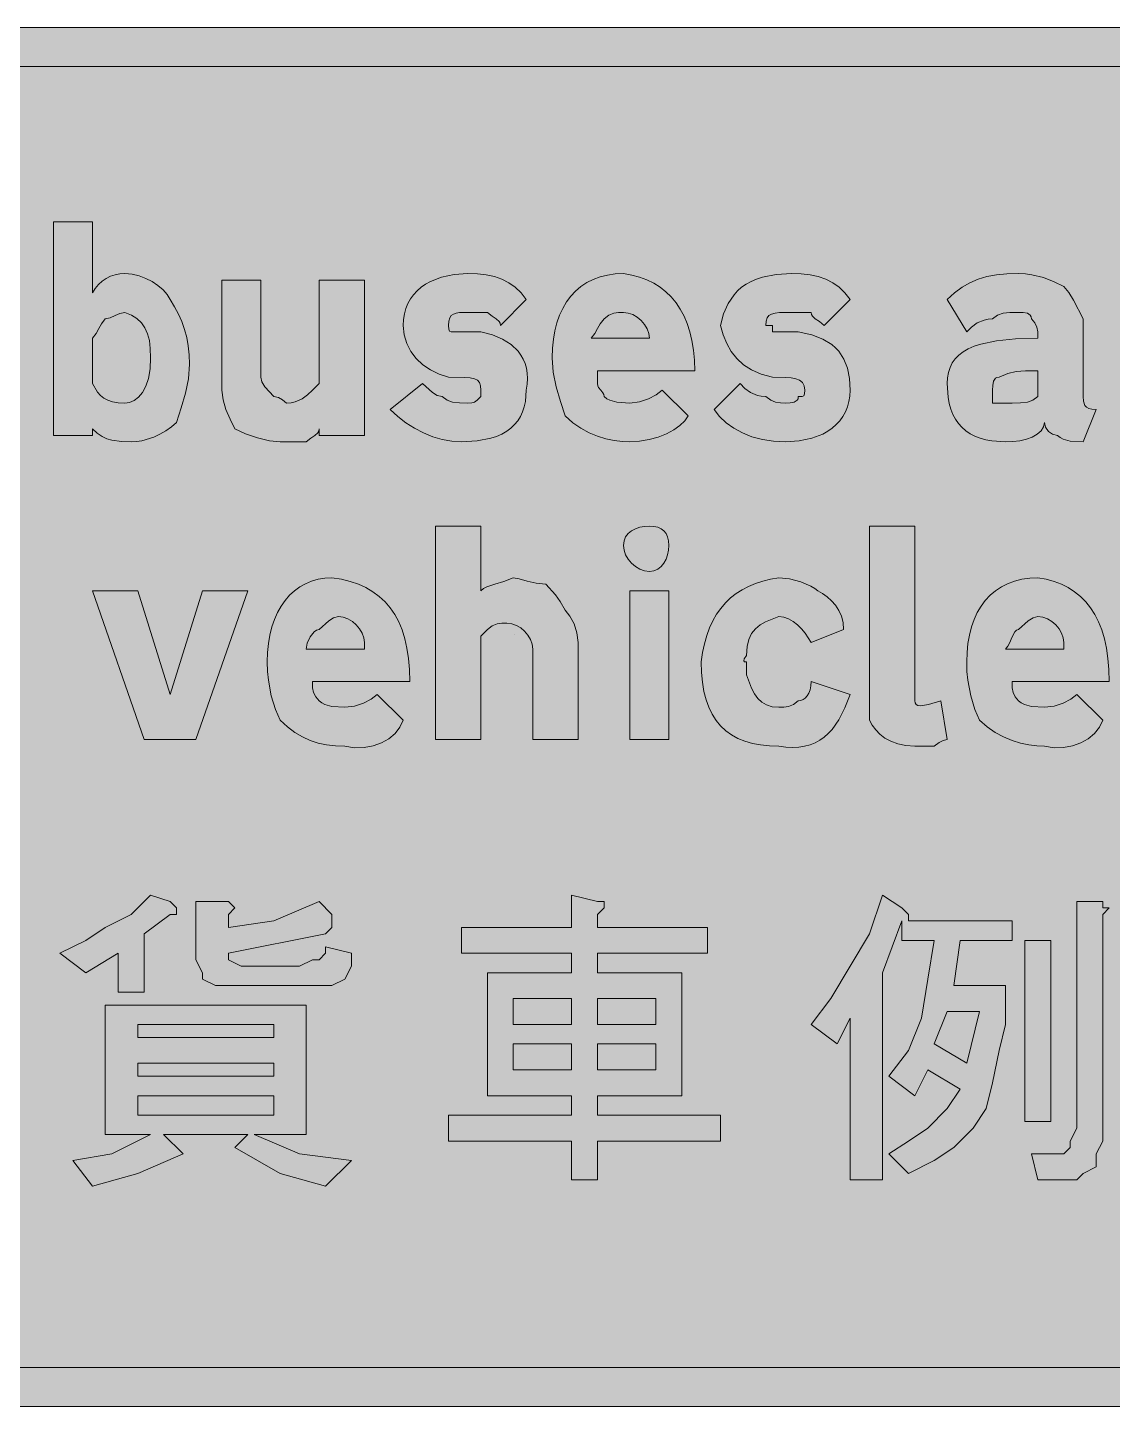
# Model space of a CAD drawing. Header units: metres. Extents: x 14 to 553, y 8 to 264.
# Drawn here: x 250.4 to 451.4, y 7.9 to 263.5 of the extents above; entities that cross this region are included whole.
import ezdxf

# ---------------------------------------------------------------- set-up
doc = ezdxf.new("R2010")
doc.units = ezdxf.units.M
for name, color, linetype, true_color in [('FILL_BLACK_000000', 7, 'Continuous', 0x000000), ('FILL_WHITE_FFFFFF', 7, 'Continuous', 0xffffff), ('STROKE_BLACK_000000', 7, 'Continuous', 0x000000)]:
    doc.layers.add(name, color=color, linetype=linetype, true_color=true_color)

msp = doc.modelspace()

# ---------------------------------------------------------------- hatches: boundary and pattern name
at = {"layer": 'FILL_BLACK_000000', "true_color": 0x000000}
h = msp.add_hatch(color=7, dxfattribs=at)
h.dxf.hatch_style = 1
h.paths.add_polyline_path([(539.76, 263.46), (541.09, 263.28), (542.4, 262.95), (543.66, 262.47), (544.87, 261.82), (546, 260.99), (547.06, 259.96), (548.01, 258.72), (549.25, 257.77), (550.28, 256.71), (551.11, 255.58), (551.76, 254.37), (552.24, 253.11), (552.57, 251.8), (552.75, 250.47), (552.81, 249.12), (552.81, 23.52), (552.75, 22.12), (552.57, 20.65), (552.24, 19.15), (551.76, 17.67), (551.11, 16.24), (550.28, 14.91), (549.25, 13.73), (548.01, 12.72), (547.06, 11.48), (546, 10.45), (544.87, 9.62), (543.66, 8.97), (542.4, 8.49), (541.09, 8.16), (539.76, 7.98), (538.41, 7.92), (29.61, 7.92), (28.21, 7.98), (26.74, 8.16), (25.24, 8.49), (23.76, 8.97), (22.33, 9.62), (21, 10.45), (19.82, 11.48), (18.81, 12.72), (17.57, 13.73), (16.54, 14.91), (15.71, 16.24), (15.06, 17.67), (14.58, 19.15), (14.25, 20.65), (14.07, 22.12), (14.01, 23.52), (14.01, 249.12), (14.07, 250.47), (14.25, 251.8), (14.58, 253.11), (15.06, 254.37), (15.71, 255.58), (16.54, 256.71), (17.57, 257.77), (18.81, 258.72), (19.82, 259.96), (21, 260.99), (22.33, 261.82), (23.76, 262.47), (25.24, 262.95), (26.74, 263.28), (28.21, 263.46), (29.61, 263.52), (538.41, 263.52), (539.76, 263.46)])
h.paths.add_polyline_path([(26.16, 255.57), (24.72, 254.8), (23.61, 253.92), (22.73, 252.83), (21.96, 251.52), (21.42, 250.21), (21.21, 249.12), (21.21, 23.52), (21.26, 22.67), (21.42, 21.91), (21.96, 20.52), (23.61, 17.52), (24.72, 16.64), (26.16, 15.87), (27.83, 15.33), (29.61, 15.12), (538.41, 15.12), (539.5, 15.33), (540.81, 15.87), (542.12, 16.64), (543.21, 17.52), (544.86, 20.52), (545.4, 21.91), (545.56, 22.67), (545.61, 23.52), (545.61, 249.12), (545.4, 250.21), (544.86, 251.52), (544.09, 252.83), (543.21, 253.92), (542.12, 254.8), (540.81, 255.57), (539.5, 256.11), (538.41, 256.32), (29.61, 256.32), (27.83, 256.11), (26.16, 255.57)], flags=16)
h = msp.add_hatch(color=7, dxfattribs=at)
h.dxf.hatch_style = 1
h.paths.add_polyline_path([(266.01, 187.02), (265.11, 187.31), (264.21, 187.73), (263.31, 188.33), (262.41, 189.12), (262.41, 187.92), (255.21, 187.92), (255.21, 227.52), (262.41, 227.52), (262.41, 214.32), (262.91, 215.16), (263.52, 215.89), (264.2, 216.51), (264.96, 217.02), (265.77, 217.41), (266.63, 217.69), (267.51, 217.86), (268.41, 217.92), (269.76, 217.81), (271.07, 217.51), (272.33, 217.03), (273.51, 216.42), (274.57, 215.69), (275.5, 214.88), (276.25, 214.02), (276.81, 213.12), (277.65, 211.77), (278.38, 210.4), (279, 209.01), (279.51, 207.57), (279.9, 206.08), (280.18, 204.51), (280.35, 202.87), (280.41, 201.12), (280.2, 198.42), (279.66, 195.72), (278.89, 193.02), (278.01, 190.32), (277.06, 189.48), (276.02, 188.74), (274.93, 188.13), (273.81, 187.62), (271.6, 186.94), (270.56, 186.78), (269.61, 186.72), (267.81, 186.76), (266.01, 187.02)])
h.paths.add_polyline_path([(270.17, 194.39), (270.98, 195), (271.71, 195.87), (272.32, 197.03), (272.8, 198.48), (273.1, 200.24), (273.21, 202.32), (273.15, 204.01), (272.97, 205.49), (272.64, 206.77), (272.16, 207.87), (271.51, 208.8), (270.68, 209.58), (269.65, 210.21), (268.41, 210.72), (267.51, 210.53), (266.61, 210.12), (265.71, 209.71), (264.81, 209.52), (264.1, 208.62), (263.61, 207.72), (263.12, 206.82), (262.41, 205.92), (262.41, 197.52), (263.35, 195.94), (263.89, 195.33), (264.51, 194.82), (265.25, 194.43), (266.12, 194.14), (267.17, 193.98), (268.41, 193.92), (269.31, 194.03), (270.17, 194.39)], flags=16)
h = msp.add_hatch(color=7, dxfattribs=at)
h.dxf.hatch_style = 1
h.paths.add_polyline_path([(342.64, 194.18), (342.42, 193.21), (342.12, 192.29), (341.72, 191.43), (341.23, 190.65), (340.64, 189.92), (339.96, 189.27), (339.18, 188.69), (338.3, 188.18), (337.32, 187.74), (336.23, 187.38), (333.74, 186.89), (330.81, 186.72), (329.01, 186.83), (327.23, 187.15), (325.47, 187.67), (323.76, 188.37), (322.1, 189.24), (320.52, 190.26), (319.01, 191.43), (317.61, 192.72), (323.61, 197.52), (325.41, 195.87), (326.31, 195.33), (327.21, 195.12), (328.13, 194.43), (329.16, 194.07), (330.42, 193.94), (332.01, 193.92), (332.72, 193.94), (333.21, 194.07), (333.7, 194.43), (334.41, 195.12), (334.41, 196.32), (334.35, 197.11), (334.15, 197.71), (333.78, 198.13), (333.21, 198.42), (332.42, 198.59), (331.37, 198.68), (328.41, 198.72), (326.67, 199.28), (325.07, 200.05), (323.64, 201.02), (322.41, 202.17), (321.4, 203.49), (320.65, 204.96), (320.17, 206.58), (320.01, 208.32), (320.07, 209.42), (320.23, 210.46), (320.5, 211.43), (320.87, 212.35), (321.34, 213.21), (321.91, 213.99), (322.57, 214.72), (323.31, 215.37), (324.14, 215.95), (325.05, 216.46), (327.1, 217.26), (329.43, 217.75), (332.01, 217.92), (333.75, 217.86), (335.38, 217.68), (336.9, 217.35), (338.31, 216.87), (339.6, 216.22), (340.78, 215.39), (341.85, 214.36), (342.81, 213.12), (338.01, 208.32), (337.96, 208.72), (337.8, 209.03), (337.26, 209.52), (336.49, 210.01), (335.61, 210.72), (332.01, 210.72), (330.43, 210.68), (329.82, 210.59), (329.31, 210.42), (328.92, 210.13), (328.63, 209.71), (328.47, 209.11), (328.41, 208.32), (328.43, 207.63), (328.56, 207.27), (328.92, 207.14), (329.61, 207.12), (334.41, 207.12), (336.54, 206.56), (338.42, 205.77), (340.02, 204.76), (341.31, 203.52), (341.83, 202.82), (342.26, 202.06), (342.6, 201.24), (342.85, 200.37), (342.99, 199.44), (343.04, 198.46), (342.98, 197.42), (342.81, 196.32), (342.64, 194.18)])
h = msp.add_hatch(color=7, dxfattribs=at)
h.dxf.hatch_style = 1
h.paths.add_polyline_path([(356.01, 197.52), (356.06, 197.12), (356.2, 196.81), (356.61, 196.32), (357.02, 195.83), (357.16, 195.52), (357.21, 195.12), (357.71, 194.72), (358.3, 194.43), (359.61, 194.07), (362.01, 193.92), (363.79, 194.13), (365.46, 194.67), (366.9, 195.44), (368.01, 196.32), (372.81, 191.52), (372.2, 190.62), (371.29, 189.76), (370.13, 188.95), (368.76, 188.22), (367.22, 187.61), (365.55, 187.13), (363.8, 186.83), (362.01, 186.72), (360.61, 186.78), (359.12, 186.96), (357.58, 187.29), (356.01, 187.77), (354.44, 188.42), (352.9, 189.25), (351.41, 190.28), (350.01, 191.52), (349.13, 194.22), (348.36, 196.92), (347.82, 199.62), (347.61, 202.32), (347.67, 204.08), (347.83, 205.75), (348.11, 207.32), (348.49, 208.81), (348.98, 210.19), (349.57, 211.47), (350.27, 212.65), (351.06, 213.72), (351.95, 214.68), (352.94, 215.52), (354.03, 216.24), (355.2, 216.83), (356.47, 217.3), (357.83, 217.64), (359.28, 217.85), (360.81, 217.92), (362.34, 217.64), (363.79, 217.24), (365.15, 216.74), (366.42, 216.12), (367.59, 215.39), (368.68, 214.54), (369.67, 213.59), (370.56, 212.52), (371.35, 211.34), (372.05, 210.04), (372.64, 208.64), (373.13, 207.12), (373.51, 205.49), (373.79, 203.74), (373.95, 201.89), (374.01, 199.92), (356.01, 199.92), (356.01, 197.52)])
h.paths.add_polyline_path([(365.5, 206.82), (365.2, 207.68), (364.72, 208.49), (364.11, 209.22), (363.38, 209.83), (362.57, 210.31), (361.71, 210.61), (360.81, 210.72), (359.91, 210.7), (359.01, 210.57), (358.11, 210.21), (357.21, 209.52), (356.5, 208.62), (356.01, 207.72), (355.52, 206.82), (354.81, 205.92), (365.61, 205.92), (365.5, 206.82)], flags=16)
h = msp.add_hatch(color=7, dxfattribs=at)
h.dxf.hatch_style = 1
h.paths.add_polyline_path([(402.75, 195.22), (402.59, 194.18), (402.32, 193.21), (401.95, 192.29), (401.48, 191.43), (400.91, 190.65), (400.25, 189.92), (399.51, 189.27), (398.68, 188.69), (397.77, 188.18), (395.72, 187.38), (393.39, 186.89), (390.81, 186.72), (388.62, 186.83), (386.55, 187.15), (384.63, 187.67), (382.86, 188.37), (381.26, 189.24), (379.84, 190.26), (378.62, 191.43), (377.61, 192.72), (382.41, 197.52), (383.33, 196.64), (384.36, 195.87), (385.62, 195.33), (386.36, 195.17), (387.21, 195.12), (388.11, 194.43), (389.01, 194.07), (389.91, 193.94), (390.81, 193.92), (391.69, 193.94), (392.46, 194.07), (393, 194.43), (393.16, 194.72), (393.21, 195.12), (393.9, 195.14), (394.26, 195.27), (394.39, 195.63), (394.41, 196.32), (394.3, 197.11), (393.98, 197.71), (393.46, 198.13), (392.76, 198.42), (391.89, 198.59), (390.87, 198.68), (388.41, 198.72), (386.32, 199.28), (384.55, 200.05), (383.05, 201.02), (381.81, 202.17), (380.79, 203.49), (379.97, 204.96), (379.32, 206.58), (378.81, 208.32), (379.38, 210.46), (380.2, 212.35), (381.3, 213.99), (381.96, 214.72), (382.71, 215.37), (383.54, 215.95), (384.46, 216.46), (385.47, 216.9), (386.57, 217.26), (389.08, 217.75), (392.01, 217.92), (393.75, 217.86), (395.38, 217.68), (396.9, 217.35), (398.31, 216.87), (399.6, 216.22), (400.78, 215.39), (401.85, 214.36), (402.81, 213.12), (398.01, 208.32), (397.13, 209.03), (396.36, 209.52), (395.82, 210.01), (395.66, 210.32), (395.61, 210.72), (392.01, 210.72), (389.74, 210.68), (388.91, 210.59), (388.26, 210.42), (387.78, 210.13), (387.45, 209.71), (387.27, 209.11), (387.21, 208.32), (388.41, 208.32), (388.41, 207.12), (393.21, 207.12), (395.69, 206.56), (397.75, 205.77), (399.41, 204.76), (400.1, 204.17), (400.71, 203.52), (401.67, 202.06), (402.32, 200.37), (402.69, 198.46), (402.81, 196.32), (402.75, 195.22)])
h = msp.add_hatch(color=7, dxfattribs=at)
h.dxf.hatch_style = 1
h.paths.add_polyline_path([(443.61, 186.87), (442.3, 187.23), (441.71, 187.52), (441.21, 187.92), (440.33, 188.13), (439.56, 188.67), (439.02, 189.44), (438.81, 190.32), (438.65, 189.48), (438.19, 188.74), (437.48, 188.13), (436.56, 187.62), (435.47, 187.23), (434.25, 186.94), (432.95, 186.78), (431.61, 186.72), (429.08, 186.89), (427.94, 187.1), (426.88, 187.39), (425.91, 187.77), (425.03, 188.24), (424.23, 188.79), (423.51, 189.42), (422.88, 190.14), (422.33, 190.94), (421.86, 191.82), (421.48, 192.79), (421.19, 193.85), (420.98, 194.99), (420.81, 197.52), (420.87, 198.6), (421.04, 199.6), (421.33, 200.52), (421.75, 201.36), (422.29, 202.13), (422.96, 202.81), (423.77, 203.43), (424.71, 203.97), (425.79, 204.44), (427.02, 204.84), (429.92, 205.45), (433.44, 205.81), (437.61, 205.92), (437.61, 207.12), (437.42, 208), (437.01, 208.77), (436.41, 209.52), (436.36, 209.92), (436.2, 210.21), (435.66, 210.57), (434.89, 210.7), (434.01, 210.72), (432.42, 210.7), (431.16, 210.57), (430.13, 210.21), (429.21, 209.52), (428.36, 209.47), (427.62, 209.31), (426.36, 208.77), (425.33, 208), (424.41, 207.12), (420.81, 213.12), (422.16, 214.36), (423.55, 215.39), (424.99, 216.22), (426.51, 216.87), (428.15, 217.35), (429.92, 217.68), (431.87, 217.86), (434.01, 217.92), (435.31, 217.87), (436.5, 217.71), (438.66, 217.17), (440.59, 216.4), (442.41, 215.52), (443.31, 214.41), (444.21, 212.97), (446.01, 209.52), (446.01, 195.12), (446.05, 194.24), (446.31, 193.47), (446.6, 193.16), (447.02, 192.93), (447.62, 192.77), (448.41, 192.72), (446.01, 186.72), (443.61, 186.87)])
h.paths.add_polyline_path([(432.81, 193.92), (434.4, 193.94), (435.66, 194.07), (436.69, 194.43), (437.61, 195.12), (437.61, 199.92), (435.3, 199.9), (433.56, 199.77), (432.04, 199.41), (430.41, 198.72), (430.01, 198.67), (429.72, 198.51), (429.36, 197.97), (429.23, 197.2), (429.21, 196.32), (429.21, 193.92), (432.81, 193.92)], flags=16)
h = msp.add_hatch(color=7, dxfattribs=at)
h.dxf.hatch_style = 1
h.paths.add_polyline_path([(312.81, 216.72), (312.81, 187.92), (304.41, 187.92), (304.41, 189.12), (304.36, 188.72), (304.2, 188.41), (303.66, 187.92), (302.89, 187.43), (302.01, 186.72), (297.21, 186.72), (295.22, 186.93), (293.01, 187.47), (290.8, 188.24), (288.81, 189.12), (287.93, 190.92), (287.16, 192.72), (286.62, 194.52), (286.41, 196.32), (286.41, 216.72), (293.61, 216.72), (293.61, 198.72), (293.82, 197.82), (294.36, 196.92), (296.01, 195.12), (296.89, 194.93), (297.66, 194.52), (298.41, 193.92), (299.26, 193.97), (300, 194.13), (301.26, 194.67), (302.29, 195.44), (303.21, 196.32), (304.41, 197.52), (304.41, 199.92), (304.41, 216.72), (312.81, 216.72)])
h = msp.add_hatch(color=7, dxfattribs=at)
h.dxf.hatch_style = 1
h.paths.add_polyline_path([(343.9, 149.22), (343.6, 150.08), (343.12, 150.89), (342.51, 151.62), (341.78, 152.23), (340.97, 152.71), (340.11, 153.01), (339.21, 153.12), (338.31, 153.1), (337.41, 152.97), (336.51, 152.61), (335.61, 151.92), (334.41, 150.72), (334.41, 148.32), (334.41, 131.52), (326.01, 131.52), (326.01, 171.12), (334.41, 171.12), (334.41, 159.12), (334.91, 159.52), (335.52, 159.83), (336.96, 160.32), (338.63, 160.81), (340.41, 161.52), (341.52, 161.33), (342.96, 160.92), (344.63, 160.51), (346.41, 160.32), (348.21, 158.37), (349.11, 157.11), (350.01, 155.52), (350.89, 154.41), (351.66, 152.97), (352.2, 151.3), (352.41, 149.52), (352.41, 131.52), (344.01, 131.52), (344.01, 148.32), (343.9, 149.22)])
h = msp.add_hatch(color=7, dxfattribs=at)
h.dxf.hatch_style = 1
h.paths.add_polyline_path([(369.15, 166.62), (368.99, 165.76), (368.7, 164.95), (368.31, 164.22), (367.8, 163.61), (367.18, 163.13), (366.45, 162.83), (365.61, 162.72), (364.71, 162.83), (363.85, 163.13), (363.04, 163.61), (362.31, 164.22), (361.7, 164.95), (361.22, 165.76), (360.92, 166.62), (360.81, 167.52), (360.92, 168.36), (361.22, 169.09), (361.7, 169.71), (362.31, 170.22), (363.04, 170.61), (363.85, 170.89), (364.71, 171.06), (365.61, 171.12), (366.45, 171.06), (367.18, 170.89), (367.8, 170.61), (368.31, 170.22), (368.7, 169.71), (368.99, 169.09), (369.15, 168.36), (369.21, 167.52), (369.15, 166.62)])
h = msp.add_hatch(color=7, dxfattribs=at)
h.dxf.hatch_style = 1
h.paths.add_polyline_path([(414.81, 139.92), (414.81, 138.72), (414.87, 138.33), (415.05, 138.04), (415.38, 137.88), (415.86, 137.82), (417.34, 138.04), (419.61, 138.72), (420.81, 131.52), (420.06, 131.37), (419.29, 131.01), (418.41, 130.32), (414.81, 130.32), (413.12, 130.43), (411.64, 130.73), (410.36, 131.21), (409.26, 131.82), (408.33, 132.55), (407.55, 133.36), (406.92, 134.22), (406.41, 135.12), (406.41, 136.32), (406.41, 137.52), (406.41, 171.12), (414.81, 171.12), (414.81, 139.92)])
h = msp.add_hatch(color=7, dxfattribs=at)
h.dxf.hatch_style = 1
h.paths.add_polyline_path([(303.21, 141.12), (303.4, 140.24), (303.81, 139.47), (304.41, 138.72), (304.91, 138.32), (305.5, 138.03), (306.81, 137.67), (309.21, 137.52), (310.99, 137.73), (312.66, 138.27), (314.1, 139.04), (315.21, 139.92), (320.01, 135.12), (319.4, 133.83), (318.49, 132.68), (317.33, 131.7), (315.96, 130.92), (314.42, 130.36), (312.75, 130.06), (311, 130.03), (309.21, 130.32), (307.46, 130.38), (305.82, 130.56), (304.25, 130.89), (302.76, 131.37), (301.32, 132.02), (299.93, 132.85), (298.56, 133.88), (297.21, 135.12), (296.33, 137.14), (295.56, 139.62), (295.02, 142.54), (294.86, 144.18), (294.81, 145.92), (294.87, 147.68), (295.03, 149.35), (295.3, 150.92), (295.67, 152.41), (296.14, 153.79), (296.71, 155.07), (297.37, 156.25), (298.11, 157.32), (298.94, 158.28), (299.85, 159.12), (300.84, 159.84), (301.9, 160.43), (303.03, 160.9), (304.23, 161.24), (305.49, 161.45), (306.81, 161.52), (308.55, 161.24), (310.18, 160.84), (311.7, 160.33), (313.11, 159.7), (314.4, 158.95), (315.58, 158.08), (316.65, 157.09), (317.61, 155.97), (318.45, 154.73), (319.18, 153.35), (319.8, 151.85), (320.31, 150.21), (320.7, 148.45), (320.98, 146.54), (321.15, 144.5), (321.21, 142.32), (303.21, 142.32), (303.21, 141.12)])
h.paths.add_polyline_path([(312.81, 149.52), (312.7, 150.42), (312.4, 151.28), (311.92, 152.09), (311.31, 152.82), (310.58, 153.43), (309.77, 153.91), (308.91, 154.21), (308.01, 154.32), (307.11, 154.11), (306.21, 153.57), (304.41, 151.92), (303.96, 151.81), (303.53, 151.53), (302.76, 150.57), (302.22, 149.39), (302.01, 148.32), (312.81, 148.32), (312.81, 149.52)], flags=16)
h = msp.add_hatch(color=7, dxfattribs=at)
h.dxf.hatch_style = 1
h.paths.add_polyline_path([(391.58, 161.31), (393.66, 160.77), (395.52, 160), (396.25, 159.57), (396.81, 159.12), (397.71, 158.61), (398.57, 157.99), (399.38, 157.26), (400.11, 156.42), (400.72, 155.46), (401.2, 154.39), (401.5, 153.21), (401.61, 151.92), (395.61, 149.52), (394.5, 151.28), (393.82, 152.09), (393.06, 152.82), (392.25, 153.43), (391.39, 153.91), (390.51, 154.21), (389.61, 154.32), (387.15, 153.36), (386.13, 152.78), (385.26, 152.07), (384.56, 151.19), (384.04, 150.1), (383.72, 148.76), (383.61, 147.12), (383.16, 146.52), (383.1, 146.11), (383.27, 145.97), (383.61, 145.92), (383.61, 143.52), (384.55, 141.06), (385.09, 140.04), (385.71, 139.17), (386.45, 138.47), (387.32, 137.95), (388.37, 137.63), (389.61, 137.52), (390.51, 137.54), (391.41, 137.67), (392.31, 138.03), (393.21, 138.72), (393.66, 138.78), (394.09, 138.94), (394.5, 139.23), (394.86, 139.62), (395.17, 140.13), (395.4, 140.74), (395.56, 141.48), (395.61, 142.32), (402.81, 139.92), (401.85, 137.39), (400.75, 135.21), (399.48, 133.4), (398.77, 132.64), (398.01, 131.97), (397.19, 131.4), (396.32, 130.93), (395.38, 130.56), (394.37, 130.3), (393.3, 130.14), (392.15, 130.09), (390.92, 130.15), (389.61, 130.32), (387.87, 130.38), (386.23, 130.55), (384.72, 130.83), (383.31, 131.24), (382.02, 131.76), (380.83, 132.41), (379.77, 133.18), (378.81, 134.07), (377.97, 135.09), (377.23, 136.24), (376.62, 137.52), (376.11, 138.93), (375.72, 140.47), (375.43, 142.15), (375.27, 143.97), (375.21, 145.92), (375.48, 147.66), (375.83, 149.3), (376.26, 150.82), (376.78, 152.24), (377.39, 153.55), (378.08, 154.76), (378.85, 155.86), (379.71, 156.87), (380.65, 157.78), (381.68, 158.59), (382.79, 159.3), (383.98, 159.93), (385.26, 160.46), (386.63, 160.9), (388.08, 161.25), (389.61, 161.52), (391.58, 161.31)])
h = msp.add_hatch(color=7, dxfattribs=at)
h.dxf.hatch_style = 1
h.paths.add_polyline_path([(432.81, 141.12), (433, 140.24), (433.41, 139.47), (434.01, 138.72), (434.51, 138.32), (435.1, 138.03), (436.41, 137.67), (438.81, 137.52), (440.59, 137.73), (442.26, 138.27), (443.7, 139.04), (444.81, 139.92), (449.61, 135.12), (449, 133.83), (448.09, 132.68), (446.93, 131.7), (445.56, 130.92), (444.02, 130.36), (442.35, 130.06), (440.6, 130.03), (438.81, 130.32), (437.41, 130.38), (435.92, 130.56), (434.38, 130.89), (432.81, 131.37), (431.24, 132.02), (429.7, 132.85), (428.21, 133.88), (426.81, 135.12), (425.93, 137.14), (425.16, 139.62), (424.62, 142.54), (424.46, 144.18), (424.41, 145.92), (424.47, 147.68), (424.63, 149.35), (424.91, 150.92), (425.29, 152.41), (425.78, 153.79), (426.37, 155.07), (427.07, 156.25), (427.86, 157.32), (428.75, 158.28), (429.74, 159.12), (430.83, 159.84), (432, 160.43), (433.27, 160.9), (434.63, 161.24), (436.08, 161.45), (437.61, 161.52), (439.14, 161.24), (440.59, 160.84), (441.95, 160.33), (443.22, 159.7), (444.39, 158.95), (445.48, 158.08), (446.47, 157.09), (447.36, 155.97), (448.15, 154.73), (448.85, 153.35), (449.44, 151.85), (449.93, 150.21), (450.31, 148.45), (450.59, 146.54), (450.75, 144.5), (450.81, 142.32), (432.81, 142.32), (432.81, 141.12)])
h.paths.add_polyline_path([(442.41, 149.52), (442.3, 150.42), (442, 151.28), (441.52, 152.09), (440.91, 152.82), (440.18, 153.43), (439.37, 153.91), (438.51, 154.21), (437.61, 154.32), (436.71, 154.11), (435.81, 153.57), (434.01, 151.92), (433.61, 151.81), (433.3, 151.53), (432.81, 150.57), (432.32, 149.39), (432.01, 148.82), (431.61, 148.32), (442.41, 148.32), (442.41, 149.52)], flags=16)
h = msp.add_hatch(color=7, dxfattribs=at)
h.dxf.hatch_style = 1
h.paths.add_polyline_path([(262.41, 159.12), (270.81, 159.12), (276.81, 139.92), (282.81, 159.12), (291.21, 159.12), (281.61, 131.52), (276.81, 131.52), (272.01, 131.52), (262.41, 159.12)])
h = msp.add_hatch(color=7, dxfattribs=at)
h.dxf.hatch_style = 1
h.paths.add_polyline_path([(362.01, 131.52), (362.01, 159.12), (369.21, 159.12), (369.21, 131.52), (362.01, 131.52)])
h = msp.add_hatch(color=7, dxfattribs=at)
h.dxf.hatch_style = 1
h.paths.add_polyline_path([(261.21, 94.32), (264.81, 96.72), (269.61, 99.12), (273.21, 102.72), (276.81, 101.52), (278.01, 100.32), (278.01, 99.12), (276.81, 99.12), (272.01, 95.52), (272.01, 84.72), (267.21, 84.72), (267.21, 91.92), (261.21, 88.32), (256.41, 91.92), (261.21, 94.32)])
h = msp.add_hatch(color=7, dxfattribs=at)
h.dxf.hatch_style = 1
h.paths.add_polyline_path([(357.21, 100.32), (356.01, 99.12), (356.01, 96.72), (376.41, 96.72), (376.41, 91.92), (356.01, 91.92), (356.01, 88.32), (371.61, 88.32), (371.61, 65.52), (356.01, 65.52), (356.01, 61.92), (378.81, 61.92), (378.81, 57.12), (356.01, 57.12), (356.01, 49.92), (351.21, 49.92), (351.21, 57.12), (328.41, 57.12), (328.41, 61.92), (351.21, 61.92), (351.21, 65.52), (335.61, 65.52), (335.61, 88.32), (351.21, 88.32), (351.21, 91.92), (330.81, 91.92), (330.81, 96.72), (351.21, 96.72), (351.21, 102.72), (356.01, 101.52), (357.21, 101.52), (357.21, 100.32)])
h.paths.add_polyline_path([(351.21, 78.72), (351.21, 83.52), (340.41, 83.52), (340.41, 78.72), (351.21, 78.72)], flags=16)
h.paths.add_polyline_path([(340.41, 70.32), (351.21, 70.32), (351.21, 75.12), (340.41, 75.12), (340.41, 70.32)], flags=16)
h.paths.add_polyline_path([(356.01, 83.52), (356.01, 78.72), (366.81, 78.72), (366.81, 83.52), (356.01, 83.52)], flags=16)
h.paths.add_polyline_path([(366.81, 75.12), (356.01, 75.12), (356.01, 70.32), (366.81, 70.32), (366.81, 75.12)], flags=16)
h = msp.add_hatch(color=7, dxfattribs=at)
h.dxf.hatch_style = 1
h.paths.add_polyline_path([(402.81, 89.52), (406.41, 95.52), (408.81, 102.72), (412.41, 100.32), (413.61, 99.12), (413.61, 97.92), (432.81, 97.92), (432.81, 94.32), (423.21, 94.32), (422.01, 85.92), (431.61, 85.92), (431.61, 78.72), (430.41, 73.92), (429.21, 67.92), (428.01, 63.12), (425.61, 59.52), (422.01, 55.92), (418.41, 53.52), (413.61, 51.12), (410.01, 54.72), (413.61, 57.12), (417.21, 59.52), (420.81, 63.12), (423.21, 66.72), (417.21, 70.32), (414.81, 65.52), (410.01, 69.12), (413.61, 73.92), (416.01, 79.92), (417.21, 87.12), (418.41, 94.32), (412.41, 94.32), (412.41, 97.92), (408.81, 88.32), (408.81, 49.92), (402.81, 49.92), (402.81, 79.92), (400.41, 75.12), (395.61, 78.72), (399.21, 83.52), (402.81, 89.52)])
h.paths.add_polyline_path([(424.41, 71.52), (426.81, 81.12), (420.81, 81.12), (418.41, 75.12), (424.41, 71.52)], flags=16)
h = msp.add_hatch(color=7, dxfattribs=at)
h.dxf.hatch_style = 1
h.paths.add_polyline_path([(285.21, 101.52), (287.61, 101.52), (288.81, 100.32), (287.61, 99.12), (287.61, 96.72), (296.01, 97.92), (304.41, 101.52), (306.81, 99.12), (306.81, 97.92), (306.81, 96.72), (305.61, 95.52), (287.61, 91.92), (287.61, 90.72), (290.01, 89.52), (300.81, 89.52), (303.21, 90.72), (304.41, 90.72), (305.61, 91.92), (305.61, 93.12), (310.41, 91.92), (310.41, 89.52), (309.21, 87.12), (306.81, 85.92), (304.41, 85.92), (287.61, 85.92), (285.21, 85.92), (282.81, 87.12), (282.81, 88.32), (281.61, 90.72), (281.61, 101.52), (285.21, 101.52)])
h = msp.add_hatch(color=7, dxfattribs=at)
h.dxf.hatch_style = 1
h.paths.add_polyline_path([(449.61, 101.52), (449.61, 100.32), (450.81, 100.32), (449.61, 99.12), (449.61, 57.12), (448.41, 54.72), (448.41, 52.32), (446.01, 51.12), (444.81, 49.92), (437.61, 49.92), (436.41, 54.72), (441.21, 54.72), (442.41, 54.72), (443.61, 55.92), (443.61, 57.12), (444.81, 59.52), (444.81, 101.52), (449.61, 101.52)])
h = msp.add_hatch(color=7, dxfattribs=at)
h.dxf.hatch_style = 1
h.paths.add_polyline_path([(440.01, 94.32), (440.01, 93.12), (440.01, 91.92), (440.01, 60.72), (435.21, 60.72), (435.21, 94.32), (440.01, 94.32)])
h = msp.add_hatch(color=7, dxfattribs=at)
h.dxf.hatch_style = 1
h.paths.add_polyline_path([(300.81, 54.72), (310.41, 53.52), (305.61, 48.72), (297.21, 51.12), (288.81, 55.92), (291.21, 58.32), (275.61, 58.32), (279.21, 54.72), (270.81, 51.12), (262.41, 48.72), (258.81, 53.52), (266.01, 54.72), (273.21, 58.32), (264.81, 58.32), (264.81, 82.32), (302.01, 82.32), (302.01, 58.32), (292.41, 58.32), (300.81, 54.72)])
h.paths.add_polyline_path([(270.81, 76.32), (296.01, 76.32), (296.01, 78.72), (270.81, 78.72), (270.81, 76.32)], flags=16)
h.paths.add_polyline_path([(270.81, 65.52), (270.81, 61.92), (296.01, 61.92), (296.01, 65.52), (270.81, 65.52)], flags=16)
h.paths.add_polyline_path([(296.01, 71.52), (270.81, 71.52), (270.81, 69.12), (296.01, 69.12), (296.01, 71.52)], flags=16)
at = {"layer": 'FILL_WHITE_FFFFFF', "true_color": 0xffffff}
h = msp.add_hatch(color=7, dxfattribs=at)
h.dxf.hatch_style = 1
h.paths.add_polyline_path([(538.41, 256.32), (539.5, 256.11), (540.81, 255.57), (542.12, 254.8), (543.21, 253.92), (544.09, 252.83), (544.86, 251.52), (545.4, 250.21), (545.61, 249.12), (545.61, 23.52), (545.56, 22.67), (545.4, 21.91), (544.86, 20.52), (543.21, 17.52), (542.12, 16.64), (540.81, 15.87), (539.5, 15.33), (538.41, 15.12), (29.61, 15.12), (27.83, 15.33), (26.16, 15.87), (24.72, 16.64), (23.61, 17.52), (21.96, 20.52), (21.42, 21.91), (21.26, 22.67), (21.21, 23.52), (21.21, 249.12), (21.42, 250.21), (21.96, 251.52), (22.73, 252.83), (23.61, 253.92), (24.72, 254.8), (26.16, 255.57), (27.83, 256.11), (29.61, 256.32), (538.41, 256.32)])

# ---------------------------------------------------------------- linework, layer by layer
at = {"layer": 'FILL_BLACK_000000', "lineweight": 0, "true_color": 0x000000}
for points in [[(29.61, 263.52), (538.41, 263.52)], [(29.61, 15.12), (538.41, 15.12), (539.5, 15.33), (540.81, 15.87), (542.12, 16.64), (543.21, 17.52), (544.86, 20.52), (545.4, 21.91), (545.56, 22.67), (545.61, 23.52), (545.61, 249.12), (545.4, 250.21), (544.86, 251.52), (544.09, 252.83), (543.21, 253.92), (542.12, 254.8), (540.81, 255.57), (539.5, 256.11), (538.41, 256.32), (29.61, 256.32)], [(538.41, 7.92), (29.61, 7.92)]]:
    msp.add_lwpolyline(points, dxfattribs=at)
for points in [[(266.01, 187.02), (265.11, 187.31), (264.21, 187.73), (263.31, 188.33), (262.41, 189.12), (262.41, 187.92), (255.21, 187.92), (255.21, 227.52), (262.41, 227.52), (262.41, 214.32), (262.91, 215.16), (263.52, 215.89), (264.2, 216.51), (264.96, 217.02), (265.77, 217.41), (266.63, 217.69), (267.51, 217.86), (268.41, 217.92), (269.76, 217.81), (271.07, 217.51), (272.33, 217.03), (273.51, 216.42), (274.57, 215.69), (275.5, 214.88), (276.25, 214.02), (276.81, 213.12), (277.65, 211.77), (278.38, 210.4), (279, 209.01), (279.51, 207.57), (279.9, 206.08), (280.18, 204.51), (280.35, 202.87), (280.41, 201.12), (280.2, 198.42), (279.66, 195.72), (278.89, 193.02), (278.01, 190.32), (277.06, 189.48), (276.02, 188.74), (274.93, 188.13), (273.81, 187.62), (271.6, 186.94), (270.56, 186.78), (269.61, 186.72), (267.81, 186.76)], [(342.64, 194.18), (342.42, 193.21), (342.12, 192.29), (341.72, 191.43), (341.23, 190.65), (340.64, 189.92), (339.96, 189.27), (339.18, 188.69), (338.3, 188.18), (337.32, 187.74), (336.23, 187.38), (333.74, 186.89), (330.81, 186.72), (329.01, 186.83), (327.23, 187.15), (325.47, 187.67), (323.76, 188.37), (322.1, 189.24), (320.52, 190.26), (319.01, 191.43), (317.61, 192.72), (323.61, 197.52), (325.41, 195.87), (326.31, 195.33), (327.21, 195.12), (328.13, 194.43), (329.16, 194.07), (330.42, 193.94), (332.01, 193.92), (332.72, 193.94), (333.21, 194.07), (333.7, 194.43), (334.41, 195.12), (334.41, 196.32), (334.35, 197.11), (334.15, 197.71), (333.78, 198.13), (333.21, 198.42), (332.42, 198.59), (331.37, 198.68), (328.41, 198.72), (326.67, 199.28), (325.07, 200.05), (323.64, 201.02), (322.41, 202.17), (321.4, 203.49), (320.65, 204.96), (320.17, 206.58), (320.01, 208.32), (320.07, 209.42), (320.23, 210.46), (320.5, 211.43), (320.87, 212.35), (321.34, 213.21), (321.91, 213.99), (322.57, 214.72), (323.31, 215.37), (324.14, 215.95), (325.05, 216.46), (327.1, 217.26), (329.43, 217.75), (332.01, 217.92), (333.75, 217.86), (335.38, 217.68), (336.9, 217.35), (338.31, 216.87), (339.6, 216.22), (340.78, 215.39), (341.85, 214.36), (342.81, 213.12), (338.01, 208.32), (337.96, 208.72), (337.8, 209.03), (337.26, 209.52), (336.49, 210.01), (335.61, 210.72), (332.01, 210.72), (330.43, 210.68), (329.82, 210.59), (329.31, 210.42), (328.92, 210.13), (328.63, 209.71), (328.47, 209.11), (328.41, 208.32), (328.43, 207.63), (328.56, 207.27), (328.92, 207.14), (329.61, 207.12), (334.41, 207.12), (336.54, 206.56), (338.42, 205.77), (340.02, 204.76), (341.31, 203.52), (341.83, 202.82), (342.26, 202.06), (342.6, 201.24), (342.85, 200.37), (342.99, 199.44), (343.04, 198.46), (342.98, 197.42), (342.81, 196.32)], [(356.01, 197.52), (356.06, 197.12), (356.2, 196.81), (356.61, 196.32), (357.02, 195.83), (357.16, 195.52), (357.21, 195.12), (357.71, 194.72), (358.3, 194.43), (359.61, 194.07), (362.01, 193.92), (363.79, 194.13), (365.46, 194.67), (366.9, 195.44), (368.01, 196.32), (372.81, 191.52), (372.2, 190.62), (371.29, 189.76), (370.13, 188.95), (368.76, 188.22), (367.22, 187.61), (365.55, 187.13), (363.8, 186.83), (362.01, 186.72), (360.61, 186.78), (359.12, 186.96), (357.58, 187.29), (356.01, 187.77), (354.44, 188.42), (352.9, 189.25), (351.41, 190.28), (350.01, 191.52), (349.13, 194.22), (348.36, 196.92), (347.82, 199.62), (347.61, 202.32), (347.67, 204.08), (347.83, 205.75), (348.11, 207.32), (348.49, 208.81), (348.98, 210.19), (349.57, 211.47), (350.27, 212.65), (351.06, 213.72), (351.95, 214.68), (352.94, 215.52), (354.03, 216.24), (355.2, 216.83), (356.47, 217.3), (357.83, 217.64), (359.28, 217.85), (360.81, 217.92), (362.34, 217.64), (363.79, 217.24), (365.15, 216.74), (366.42, 216.12), (367.59, 215.39), (368.68, 214.54), (369.67, 213.59), (370.56, 212.52), (371.35, 211.34), (372.05, 210.04), (372.64, 208.64), (373.13, 207.12), (373.51, 205.49), (373.79, 203.74), (373.95, 201.89), (374.01, 199.92), (356.01, 199.92)], [(402.75, 195.22), (402.59, 194.18), (402.32, 193.21), (401.95, 192.29), (401.48, 191.43), (400.91, 190.65), (400.25, 189.92), (399.51, 189.27), (398.68, 188.69), (397.77, 188.18), (395.72, 187.38), (393.39, 186.89), (390.81, 186.72), (388.62, 186.83), (386.55, 187.15), (384.63, 187.67), (382.86, 188.37), (381.26, 189.24), (379.84, 190.26), (378.62, 191.43), (377.61, 192.72), (382.41, 197.52), (383.33, 196.64), (384.36, 195.87), (385.62, 195.33), (386.36, 195.17), (387.21, 195.12), (388.11, 194.43), (389.01, 194.07), (389.91, 193.94), (390.81, 193.92), (391.69, 193.94), (392.46, 194.07), (393, 194.43), (393.16, 194.72), (393.21, 195.12), (393.9, 195.14), (394.26, 195.27), (394.39, 195.63), (394.41, 196.32), (394.3, 197.11), (393.98, 197.71), (393.46, 198.13), (392.76, 198.42), (391.89, 198.59), (390.87, 198.68), (388.41, 198.72), (386.32, 199.28), (384.55, 200.05), (383.05, 201.02), (381.81, 202.17), (380.79, 203.49), (379.97, 204.96), (379.32, 206.58), (378.81, 208.32), (379.38, 210.46), (380.2, 212.35), (381.3, 213.99), (381.96, 214.72), (382.71, 215.37), (383.54, 215.95), (384.46, 216.46), (385.47, 216.9), (386.57, 217.26), (389.08, 217.75), (392.01, 217.92), (393.75, 217.86), (395.38, 217.68), (396.9, 217.35), (398.31, 216.87), (399.6, 216.22), (400.78, 215.39), (401.85, 214.36), (402.81, 213.12), (398.01, 208.32), (397.13, 209.03), (396.36, 209.52), (395.82, 210.01), (395.66, 210.32), (395.61, 210.72), (392.01, 210.72), (389.74, 210.68), (388.91, 210.59), (388.26, 210.42), (387.78, 210.13), (387.45, 209.71), (387.27, 209.11), (387.21, 208.32), (388.41, 208.32), (388.41, 207.12), (393.21, 207.12), (395.69, 206.56), (397.75, 205.77), (399.41, 204.76), (400.1, 204.17), (400.71, 203.52), (401.67, 202.06), (402.32, 200.37), (402.69, 198.46), (402.81, 196.32)], [(443.61, 186.87), (442.3, 187.23), (441.71, 187.52), (441.21, 187.92), (440.33, 188.13), (439.56, 188.67), (439.02, 189.44), (438.81, 190.32), (438.65, 189.48), (438.19, 188.74), (437.48, 188.13), (436.56, 187.62), (435.47, 187.23), (434.25, 186.94), (432.95, 186.78), (431.61, 186.72), (429.08, 186.89), (427.94, 187.1), (426.88, 187.39), (425.91, 187.77), (425.03, 188.24), (424.23, 188.79), (423.51, 189.42), (422.88, 190.14), (422.33, 190.94), (421.86, 191.82), (421.48, 192.79), (421.19, 193.85), (420.98, 194.99), (420.81, 197.52), (420.87, 198.6), (421.04, 199.6), (421.33, 200.52), (421.75, 201.36), (422.29, 202.13), (422.96, 202.81), (423.77, 203.43), (424.71, 203.97), (425.79, 204.44), (427.02, 204.84), (429.92, 205.45), (433.44, 205.81), (437.61, 205.92), (437.61, 207.12), (437.42, 208), (437.01, 208.77), (436.41, 209.52), (436.36, 209.92), (436.2, 210.21), (435.66, 210.57), (434.89, 210.7), (434.01, 210.72), (432.42, 210.7), (431.16, 210.57), (430.13, 210.21), (429.21, 209.52), (428.36, 209.47), (427.62, 209.31), (426.36, 208.77), (425.33, 208), (424.41, 207.12), (420.81, 213.12), (422.16, 214.36), (423.55, 215.39), (424.99, 216.22), (426.51, 216.87), (428.15, 217.35), (429.92, 217.68), (431.87, 217.86), (434.01, 217.92), (435.31, 217.87), (436.5, 217.71), (438.66, 217.17), (440.59, 216.4), (442.41, 215.52), (443.31, 214.41), (444.21, 212.97), (446.01, 209.52), (446.01, 195.12), (446.05, 194.24), (446.31, 193.47), (446.6, 193.16), (447.02, 192.93), (447.62, 192.77), (448.41, 192.72), (446.01, 186.72)], [(312.81, 216.72), (312.81, 187.92), (304.41, 187.92), (304.41, 189.12), (304.36, 188.72), (304.2, 188.41), (303.66, 187.92), (302.89, 187.43), (302.01, 186.72), (297.21, 186.72), (295.22, 186.93), (293.01, 187.47), (290.8, 188.24), (288.81, 189.12), (287.93, 190.92), (287.16, 192.72), (286.62, 194.52), (286.41, 196.32), (286.41, 216.72), (293.61, 216.72), (293.61, 198.72), (293.82, 197.82), (294.36, 196.92), (296.01, 195.12), (296.89, 194.93), (297.66, 194.52), (298.41, 193.92), (299.26, 193.97), (300, 194.13), (301.26, 194.67), (302.29, 195.44), (303.21, 196.32), (304.41, 197.52), (304.41, 199.92), (304.41, 216.72)], [(270.17, 194.39), (270.98, 195), (271.71, 195.87), (272.32, 197.03), (272.8, 198.48), (273.1, 200.24), (273.21, 202.32), (273.15, 204.01), (272.97, 205.49), (272.64, 206.77), (272.16, 207.87), (271.51, 208.8), (270.68, 209.58), (269.65, 210.21), (268.41, 210.72), (267.51, 210.53), (266.61, 210.12), (265.71, 209.71), (264.81, 209.52), (264.1, 208.62), (263.61, 207.72), (263.12, 206.82), (262.41, 205.92), (262.41, 197.52), (263.35, 195.94), (263.89, 195.33), (264.51, 194.82), (265.25, 194.43), (266.12, 194.14), (267.17, 193.98), (268.41, 193.92), (269.31, 194.03)], [(365.5, 206.82), (365.2, 207.68), (364.72, 208.49), (364.11, 209.22), (363.38, 209.83), (362.57, 210.31), (361.71, 210.61), (360.81, 210.72), (359.91, 210.7), (359.01, 210.57), (358.11, 210.21), (357.21, 209.52), (356.5, 208.62), (356.01, 207.72), (355.52, 206.82), (354.81, 205.92), (365.61, 205.92)], [(432.81, 193.92), (434.4, 193.94), (435.66, 194.07), (436.69, 194.43), (437.61, 195.12), (437.61, 199.92), (435.3, 199.9), (433.56, 199.77), (432.04, 199.41), (430.41, 198.72), (430.01, 198.67), (429.72, 198.51), (429.36, 197.97), (429.23, 197.2), (429.21, 196.32), (429.21, 193.92)], [(343.9, 149.22), (343.6, 150.08), (343.12, 150.89), (342.51, 151.62), (341.78, 152.23), (340.97, 152.71), (340.11, 153.01), (339.21, 153.12), (338.31, 153.1), (337.41, 152.97), (336.51, 152.61), (335.61, 151.92), (334.41, 150.72), (334.41, 148.32), (334.41, 131.52), (326.01, 131.52), (326.01, 171.12), (334.41, 171.12), (334.41, 159.12), (334.91, 159.52), (335.52, 159.83), (336.96, 160.32), (338.63, 160.81), (340.41, 161.52), (341.52, 161.33), (342.96, 160.92), (344.63, 160.51), (346.41, 160.32), (348.21, 158.37), (349.11, 157.11), (350.01, 155.52), (350.89, 154.41), (351.66, 152.97), (352.2, 151.3), (352.41, 149.52), (352.41, 131.52), (344.01, 131.52), (344.01, 148.32)], [(369.15, 166.62), (368.99, 165.76), (368.7, 164.95), (368.31, 164.22), (367.8, 163.61), (367.18, 163.13), (366.45, 162.83), (365.61, 162.72), (364.71, 162.83), (363.85, 163.13), (363.04, 163.61), (362.31, 164.22), (361.7, 164.95), (361.22, 165.76), (360.92, 166.62), (360.81, 167.52), (360.92, 168.36), (361.22, 169.09), (361.7, 169.71), (362.31, 170.22), (363.04, 170.61), (363.85, 170.89), (364.71, 171.06), (365.61, 171.12), (366.45, 171.06), (367.18, 170.89), (367.8, 170.61), (368.31, 170.22), (368.7, 169.71), (368.99, 169.09), (369.15, 168.36), (369.21, 167.52)], [(414.81, 139.92), (414.81, 138.72), (414.87, 138.33), (415.05, 138.04), (415.38, 137.88), (415.86, 137.82), (417.34, 138.04), (419.61, 138.72), (420.81, 131.52), (420.06, 131.37), (419.29, 131.01), (418.41, 130.32), (414.81, 130.32), (413.12, 130.43), (411.64, 130.73), (410.36, 131.21), (409.26, 131.82), (408.33, 132.55), (407.55, 133.36), (406.92, 134.22), (406.41, 135.12), (406.41, 136.32), (406.41, 137.52), (406.41, 171.12), (414.81, 171.12)], [(303.21, 141.12), (303.4, 140.24), (303.81, 139.47), (304.41, 138.72), (304.91, 138.32), (305.5, 138.03), (306.81, 137.67), (309.21, 137.52), (310.99, 137.73), (312.66, 138.27), (314.1, 139.04), (315.21, 139.92), (320.01, 135.12), (319.4, 133.83), (318.49, 132.68), (317.33, 131.7), (315.96, 130.92), (314.42, 130.36), (312.75, 130.06), (311, 130.03), (309.21, 130.32), (307.46, 130.38), (305.82, 130.56), (304.25, 130.89), (302.76, 131.37), (301.32, 132.02), (299.93, 132.85), (298.56, 133.88), (297.21, 135.12), (296.33, 137.14), (295.56, 139.62), (295.02, 142.54), (294.86, 144.18), (294.81, 145.92), (294.87, 147.68), (295.03, 149.35), (295.3, 150.92), (295.67, 152.41), (296.14, 153.79), (296.71, 155.07), (297.37, 156.25), (298.11, 157.32), (298.94, 158.28), (299.85, 159.12), (300.84, 159.84), (301.9, 160.43), (303.03, 160.9), (304.23, 161.24), (305.49, 161.45), (306.81, 161.52), (308.55, 161.24), (310.18, 160.84), (311.7, 160.33), (313.11, 159.7), (314.4, 158.95), (315.58, 158.08), (316.65, 157.09), (317.61, 155.97), (318.45, 154.73), (319.18, 153.35), (319.8, 151.85), (320.31, 150.21), (320.7, 148.45), (320.98, 146.54), (321.15, 144.5), (321.21, 142.32), (303.21, 142.32)], [(391.58, 161.31), (393.66, 160.77), (395.52, 160), (396.25, 159.57), (396.81, 159.12), (397.71, 158.61), (398.57, 157.99), (399.38, 157.26), (400.11, 156.42), (400.72, 155.46), (401.2, 154.39), (401.5, 153.21), (401.61, 151.92), (395.61, 149.52), (394.5, 151.28), (393.82, 152.09), (393.06, 152.82), (392.25, 153.43), (391.39, 153.91), (390.51, 154.21), (389.61, 154.32), (387.15, 153.36), (386.13, 152.78), (385.26, 152.07), (384.56, 151.19), (384.04, 150.1), (383.72, 148.76), (383.61, 147.12), (383.16, 146.52), (383.1, 146.11), (383.27, 145.97), (383.61, 145.92), (383.61, 143.52), (384.55, 141.06), (385.09, 140.04), (385.71, 139.17), (386.45, 138.47), (387.32, 137.95), (388.37, 137.63), (389.61, 137.52), (390.51, 137.54), (391.41, 137.67), (392.31, 138.03), (393.21, 138.72), (393.66, 138.78), (394.09, 138.94), (394.5, 139.23), (394.86, 139.62), (395.17, 140.13), (395.4, 140.74), (395.56, 141.48), (395.61, 142.32), (402.81, 139.92), (401.85, 137.39), (400.75, 135.21), (399.48, 133.4), (398.77, 132.64), (398.01, 131.97), (397.19, 131.4), (396.32, 130.93), (395.38, 130.56), (394.37, 130.3), (393.3, 130.14), (392.15, 130.09), (390.92, 130.15), (389.61, 130.32), (387.87, 130.38), (386.23, 130.55), (384.72, 130.83), (383.31, 131.24), (382.02, 131.76), (380.83, 132.41), (379.77, 133.18), (378.81, 134.07), (377.97, 135.09), (377.23, 136.24), (376.62, 137.52), (376.11, 138.93), (375.72, 140.47), (375.43, 142.15), (375.27, 143.97), (375.21, 145.92), (375.48, 147.66), (375.83, 149.3), (376.26, 150.82), (376.78, 152.24), (377.39, 153.55), (378.08, 154.76), (378.85, 155.86), (379.71, 156.87), (380.65, 157.78), (381.68, 158.59), (382.79, 159.3), (383.98, 159.93), (385.26, 160.46), (386.63, 160.9), (388.08, 161.25), (389.61, 161.52)], [(432.81, 141.12), (433, 140.24), (433.41, 139.47), (434.01, 138.72), (434.51, 138.32), (435.1, 138.03), (436.41, 137.67), (438.81, 137.52), (440.59, 137.73), (442.26, 138.27), (443.7, 139.04), (444.81, 139.92), (449.61, 135.12), (449, 133.83), (448.09, 132.68), (446.93, 131.7), (445.56, 130.92), (444.02, 130.36), (442.35, 130.06), (440.6, 130.03), (438.81, 130.32), (437.41, 130.38), (435.92, 130.56), (434.38, 130.89), (432.81, 131.37), (431.24, 132.02), (429.7, 132.85), (428.21, 133.88), (426.81, 135.12), (425.93, 137.14), (425.16, 139.62), (424.62, 142.54), (424.46, 144.18), (424.41, 145.92), (424.47, 147.68), (424.63, 149.35), (424.91, 150.92), (425.29, 152.41), (425.78, 153.79), (426.37, 155.07), (427.07, 156.25), (427.86, 157.32), (428.75, 158.28), (429.74, 159.12), (430.83, 159.84), (432, 160.43), (433.27, 160.9), (434.63, 161.24), (436.08, 161.45), (437.61, 161.52), (439.14, 161.24), (440.59, 160.84), (441.95, 160.33), (443.22, 159.7), (444.39, 158.95), (445.48, 158.08), (446.47, 157.09), (447.36, 155.97), (448.15, 154.73), (448.85, 153.35), (449.44, 151.85), (449.93, 150.21), (450.31, 148.45), (450.59, 146.54), (450.75, 144.5), (450.81, 142.32), (432.81, 142.32)], [(262.41, 159.12), (270.81, 159.12), (276.81, 139.92), (282.81, 159.12), (291.21, 159.12), (281.61, 131.52), (276.81, 131.52), (272.01, 131.52)], [(362.01, 131.52), (362.01, 159.12), (369.21, 159.12), (369.21, 131.52)], [(312.81, 149.52), (312.7, 150.42), (312.4, 151.28), (311.92, 152.09), (311.31, 152.82), (310.58, 153.43), (309.77, 153.91), (308.91, 154.21), (308.01, 154.32), (307.11, 154.11), (306.21, 153.57), (304.41, 151.92), (303.96, 151.81), (303.53, 151.53), (302.76, 150.57), (302.22, 149.39), (302.01, 148.32), (312.81, 148.32)], [(442.41, 149.52), (442.3, 150.42), (442, 151.28), (441.52, 152.09), (440.91, 152.82), (440.18, 153.43), (439.37, 153.91), (438.51, 154.21), (437.61, 154.32), (436.71, 154.11), (435.81, 153.57), (434.01, 151.92), (433.61, 151.81), (433.3, 151.53), (432.81, 150.57), (432.32, 149.39), (432.01, 148.82), (431.61, 148.32), (442.41, 148.32)], [(261.21, 94.32), (264.81, 96.72), (269.61, 99.12), (273.21, 102.72), (276.81, 101.52), (278.01, 100.32), (278.01, 99.12), (276.81, 99.12), (272.01, 95.52), (272.01, 84.72), (267.21, 84.72), (267.21, 91.92), (261.21, 88.32), (256.41, 91.92)], [(357.21, 100.32), (356.01, 99.12), (356.01, 96.72), (376.41, 96.72), (376.41, 91.92), (356.01, 91.92), (356.01, 88.32), (371.61, 88.32), (371.61, 65.52), (356.01, 65.52), (356.01, 61.92), (378.81, 61.92), (378.81, 57.12), (356.01, 57.12), (356.01, 49.92), (351.21, 49.92), (351.21, 57.12), (328.41, 57.12), (328.41, 61.92), (351.21, 61.92), (351.21, 65.52), (335.61, 65.52), (335.61, 88.32), (351.21, 88.32), (351.21, 91.92), (330.81, 91.92), (330.81, 96.72), (351.21, 96.72), (351.21, 102.72), (356.01, 101.52), (357.21, 101.52)], [(402.81, 89.52), (406.41, 95.52), (408.81, 102.72), (412.41, 100.32), (413.61, 99.12), (413.61, 97.92), (432.81, 97.92), (432.81, 94.32), (423.21, 94.32), (422.01, 85.92), (431.61, 85.92), (431.61, 78.72), (430.41, 73.92), (429.21, 67.92), (428.01, 63.12), (425.61, 59.52), (422.01, 55.92), (418.41, 53.52), (413.61, 51.12), (410.01, 54.72), (413.61, 57.12), (417.21, 59.52), (420.81, 63.12), (423.21, 66.72), (417.21, 70.32), (414.81, 65.52), (410.01, 69.12), (413.61, 73.92), (416.01, 79.92), (417.21, 87.12), (418.41, 94.32), (412.41, 94.32), (412.41, 97.92), (408.81, 88.32), (408.81, 49.92), (402.81, 49.92), (402.81, 79.92), (400.41, 75.12), (395.61, 78.72), (399.21, 83.52)], [(285.21, 101.52), (287.61, 101.52), (288.81, 100.32), (287.61, 99.12), (287.61, 96.72), (296.01, 97.92), (304.41, 101.52), (306.81, 99.12), (306.81, 97.92), (306.81, 96.72), (305.61, 95.52), (287.61, 91.92), (287.61, 90.72), (290.01, 89.52), (300.81, 89.52), (303.21, 90.72), (304.41, 90.72), (305.61, 91.92), (305.61, 93.12), (310.41, 91.92), (310.41, 89.52), (309.21, 87.12), (306.81, 85.92), (304.41, 85.92), (287.61, 85.92), (285.21, 85.92), (282.81, 87.12), (282.81, 88.32), (281.61, 90.72), (281.61, 101.52)], [(449.61, 101.52), (449.61, 100.32), (450.81, 100.32), (449.61, 99.12), (449.61, 57.12), (448.41, 54.72), (448.41, 52.32), (446.01, 51.12), (444.81, 49.92), (437.61, 49.92), (436.41, 54.72), (441.21, 54.72), (442.41, 54.72), (443.61, 55.92), (443.61, 57.12), (444.81, 59.52), (444.81, 101.52)], [(440.01, 94.32), (440.01, 93.12), (440.01, 91.92), (440.01, 60.72), (435.21, 60.72), (435.21, 94.32)], [(300.81, 54.72), (310.41, 53.52), (305.61, 48.72), (297.21, 51.12), (288.81, 55.92), (291.21, 58.32), (275.61, 58.32), (279.21, 54.72), (270.81, 51.12), (262.41, 48.72), (258.81, 53.52), (266.01, 54.72), (273.21, 58.32), (264.81, 58.32), (264.81, 82.32), (302.01, 82.32), (302.01, 58.32), (292.41, 58.32)], [(351.21, 78.72), (351.21, 83.52), (340.41, 83.52), (340.41, 78.72)], [(356.01, 83.52), (356.01, 78.72), (366.81, 78.72), (366.81, 83.52)], [(424.41, 71.52), (426.81, 81.12), (420.81, 81.12), (418.41, 75.12)], [(270.81, 76.32), (296.01, 76.32), (296.01, 78.72), (270.81, 78.72)], [(340.41, 70.32), (351.21, 70.32), (351.21, 75.12), (340.41, 75.12)], [(366.81, 75.12), (356.01, 75.12), (356.01, 70.32), (366.81, 70.32)], [(296.01, 71.52), (270.81, 71.52), (270.81, 69.12), (296.01, 69.12)], [(270.81, 65.52), (270.81, 61.92), (296.01, 61.92), (296.01, 65.52)]]:
    msp.add_lwpolyline(points, close=True, dxfattribs=at)
at = {"layer": 'FILL_WHITE_FFFFFF', "lineweight": 0, "true_color": 0xffffff}
msp.add_lwpolyline([(29.61, 256.32), (538.41, 256.32), (539.5, 256.11), (540.81, 255.57), (542.12, 254.8), (543.21, 253.92), (544.09, 252.83), (544.86, 251.52), (545.4, 250.21), (545.61, 249.12), (545.61, 23.52), (545.56, 22.67), (545.4, 21.91), (544.86, 20.52), (543.21, 17.52), (542.12, 16.64), (540.81, 15.87), (539.5, 15.33), (538.41, 15.12), (29.61, 15.12)], dxfattribs=at)
at = {"layer": 'STROKE_BLACK_000000', "lineweight": 0, "true_color": 0x000000}
msp.add_lwpolyline([(340.61, 150.96), (340.61, 150.96)], dxfattribs=at)

doc.saveas('drawing.dxf')
